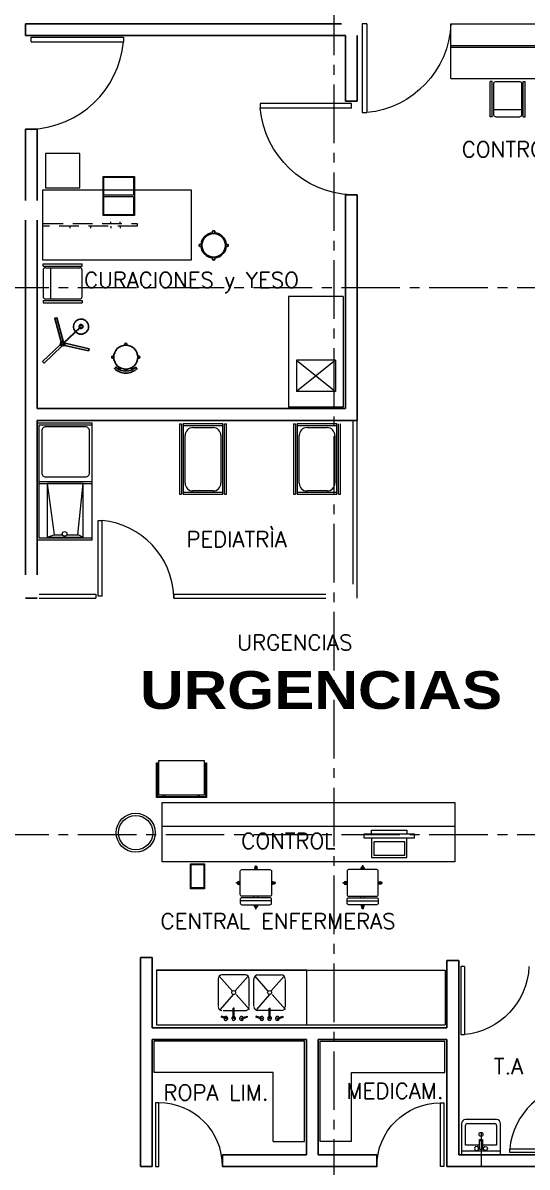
# Model space of a CAD drawing. Header units: millimetres. Extents: x 2523 to 2756, y 378 to 482.
# Drawn here: x 2616.27 to 2622.73, y 459.18 to 473.83 of the extents above; entities that cross this region are included whole.
import ezdxf
from ezdxf.enums import TextEntityAlignment as Align

# ---------------------------------------------------------------- set-up
doc = ezdxf.new("R2010")
doc.units = ezdxf.units.MM
doc.linetypes.add('CENTER2', pattern=[1.125, 0.75, -0.125, 0.125, -0.125])
doc.linetypes.add('HIDDEN', pattern=[0.375, 0.25, -0.125])
doc.layers.add('EJES', color=9, linetype='CENTER2', lineweight=0)
doc.layers.add('MOB', color=161, linetype='Continuous', lineweight=15)
doc.layers.add('MUEBLES', color=8, linetype='Continuous')
doc.styles.add('ROMANS', font='romans.shx')
doc.styles.add('TEXTOS', font='')
doc.styles.get('TEXTOS').set_extended_font_data('Arial Black')

# ---------------------------------------------------------------- blocks, each defined once
blk = doc.blocks.new('SILLA')
for p, q in [((0, 0.198), (0, 0.225)), ((0, 0.225), (0.45, 0.225)), ((0, 0.198), (0.45, 0.198)), ((0, -0.153), (0, 0.153)), ((0.027, 0.18), (0.423, 0.18)), ((0.09, -0.18), (0.09, 0.18)), ((0.45, 0.198), (0.45, 0.225)), ((0.45, -0.153), (0.45, 0.153)), ((0, -0.198), (0, -0.225)), ((0, -0.198), (0.45, -0.198)), ((0, -0.225), (0.45, -0.225)), ((0.027, -0.18), (0.423, -0.18)), ((0.45, -0.198), (0.45, -0.225))]:
    blk.add_line(p, q)
for centre, start, end in [((0.027, 0.153), 90, 180), ((0.423, 0.153), 0, 90), ((0.027, -0.153), 180, 270), ((0.423, -0.153), 270, 0)]:
    blk.add_arc(centre, 0.027, start, end)
blk = doc.blocks.new('PTA')
for p, q in [((-0.97, 0), (-0.97, 0.97)), ((-0.97, 0.97), (-0.92, 0.97)), ((-0.92, 0), (-0.92, 0.97)), ((-0.92, 0), (-0.97, 0))]:
    blk.add_line(p, q)
blk.add_arc((-1.017, -0.043), 1.018, 2.4261, 84.5431)
blk = doc.blocks.new('TRATAMIENTOS PB_XREF$0$charola 01')
for p, q in [((0.39, 0.31), (0.39, 0.29)), ((0.41, 0.31), (0.41, 0.29)), ((0.01, 0.23), (0.03, 0.23)), ((0.01, 0.21), (0.03, 0.21)), ((0.01, -0.21), (0.03, -0.21)), ((0.01, -0.23), (0.03, -0.23)), ((0.39, -0.31), (0.39, -0.29)), ((0.41, -0.31), (0.41, -0.29))]:
    blk.add_line(p, q)
for points in [[(0.01, 0.31), (0.44, 0.31), (0.44, 0.32), (0, 0.32), (0, -0.32), (0.44, -0.32), (0.44, -0.31), (0.01, -0.31)], [(0.03, -0.29), (0.47, -0.29), (0.47, 0.29), (0.03, 0.29)]]:
    blk.add_lwpolyline(points, close=True)
blk = doc.blocks.new('TRATAMIENTOS PB_XREF$0$MAQ-ESC')
for points in [[(-0.092, 0.364), (-0.092, 0.314), (0.558, 0.314), (0.558, 0.364)], [(0.038, 0.095), (0.432, 0.095), (0.432, 0.265), (0.038, 0.265)]]:
    blk.add_lwpolyline(points, close=True)
for points in [[(0.008, 0.364), (0.008, 0.414), (0.458, 0.414), (0.458, 0.364)], [(0.008, 0.314), (0.008, 0.065), (0.458, 0.065), (0.458, 0.314)]]:
    blk.add_lwpolyline(points)
blk = doc.blocks.new('TRATAMIENTOS PB_XREF$0$ruedas silla')
for p, q in [((-0.05, 0.005), (0, 0.005)), ((0, 0.005), (0, -0.005)), ((0, -0.005), (-0.05, -0.005))]:
    blk.add_line(p, q)
for start, end in [(14.4775, 165.5225), (194.4775, 345.5225)]:
    blk.add_arc((-0.031, 0), 0.02, start, end)
blk = doc.blocks.new('TRATAMIENTOS PB_XREF$0$silla giratoria')
for p, q in [((-0.1, -0.2), (-0.1, 0.2)), ((-0.14, 0.025), (-0.16, 0.025)), ((-0.14, -0.025), (-0.16, -0.025))]:
    blk.add_line(p, q)
for points in [[(-0.18, 0.2), (-0.48, 0.2, 0.414214), (-0.5, 0.18), (-0.5, -0.18, 0.414214), (-0.48, -0.2), (-0.18, -0.2, 0.414214), (-0.16, -0.18), (-0.16, 0.18, 0.414214)], [(-0.14, 0.18, -0.414214), (-0.12, 0.2), (-0.07, 0.2, -0.414214), (-0.05, 0.18), (-0.05, -0.18, -0.414214), (-0.07, -0.2), (-0.12, -0.2, -0.414214), (-0.14, -0.18)]]:
    blk.add_lwpolyline(points, format="xyb", close=True)
at = {"xscale": -1, "rotation": 270}
blk.add_blockref('TRATAMIENTOS PB_XREF$0$ruedas silla', (-0.33, 0.25), dxfattribs=at)
at = {"xscale": -1}
blk.add_blockref('TRATAMIENTOS PB_XREF$0$ruedas silla', (-0.55, 0), dxfattribs=at)
blk.add_blockref('TRATAMIENTOS PB_XREF$0$ruedas silla', (0, 0))
at = {"rotation": 270}
blk.add_blockref('TRATAMIENTOS PB_XREF$0$ruedas silla', (-0.33, -0.25), dxfattribs=at)
blk = doc.blocks.new('31080102')
for points in [[(0.013, 0.149), (0.013, 0.175, 1), (-0.013, 0.175), (-0.013, 0.149)], [(-0.149, 0.013), (-0.175, 0.013, 1), (-0.175, -0.013), (-0.149, -0.013)], [(0.149, -0.013), (0.175, -0.013, 1), (0.175, 0.013), (0.149, 0.013)], [(-0.013, -0.149), (-0.013, -0.175, 1), (0.013, -0.175), (0.013, -0.149)]]:
    blk.add_lwpolyline(points, format="xyb")
blk.add_circle((0, 0), 0.15)
for start, end in [(94.4117, 175.5883), (4.4117, 85.5883), (184.4117, 265.5883), (274.4117, 355.5883)]:
    blk.add_arc((0, 0), 0.162, start, end)
blk = doc.blocks.new('31080052')
for p, q in [((-0.087, 0.152), (-0.087, 0.122)), ((-0.075, 0.158), (-0.075, 0.13)), ((-0.013, 0.175), (-0.013, 0.149)), ((0.012, 0.149), (0.012, 0.175)), ((0.075, 0.158), (0.075, 0.13)), ((0.088, 0.152), (0.088, 0.122))]:
    blk.add_line(p, q)
blk.add_lwpolyline([(0.124, 0.124), (0.141, 0.141, 0.414214), (-0.141, 0.141), (-0.124, 0.124, -0.414214)], format="xyb", close=True)
for points in [[(-0.149, 0.012), (-0.163, 0.012, 1), (-0.163, -0.013), (-0.149, -0.013)], [(0.149, 0.012), (0.163, 0.012, -1), (0.163, -0.013), (0.149, -0.013)], [(-0.013, -0.149), (-0.013, -0.163, 1), (0.012, -0.163), (0.012, -0.149)]]:
    blk.add_lwpolyline(points, format="xyb")
blk.add_circle((0, 0), 0.15)
blk = doc.blocks.new('35670106')
for p, q in [((-0.003, 0.005), (0.165, 0.118)), ((0, 0), (0.168, 0.113)), ((-0.02, 0.017), (-0.033, -0.006)), ((0, 0.017), (0.004, 0.01)), ((0.008, 0.005), (0.014, -0.005)), ((0.005, -0.022), (-0.023, -0.023))]:
    blk.add_line(p, q)
for points in [[(-0.02, 0.237), (0, 0.237), (0, 0.017), (-0.02, 0.017)], [(-0.205, -0.144), (-0.216, -0.128), (-0.033, -0.006), (-0.023, -0.023)], [(0.005, -0.022), (0.014, -0.004), (0.206, -0.106), (0.197, -0.124)]]:
    blk.add_lwpolyline(points, close=True)
for centre, radius in [((0.177, 0.123), 0.0131), ((-0.01, -0.003), 0.0102)]:
    blk.add_circle(centre, radius)
for centre, radius, start, end in [((0.177, 0.123), 0.0679, 216.7659, 211.9695), ((0.178, 0.123), 0.0174, 223.7468, 204.9465)]:
    blk.add_arc(centre, radius, start, end)
blk = doc.blocks.new('P10')
blk.add_lwpolyline([(-0.9, 0.9), (-0.95, 0.9), (-0.95, 0), (-0.9, 0)], close=True)
blk.add_arc((-0.9, 0), 0.9, 0, 90)
blk = doc.blocks.new('LAVV')
for p, q in [((0, 0.25), (0, -0.25)), ((0.4, 0.25), (0, 0.25)), ((0.05, 0.25), (0.05, -0.25)), ((0.125, 0.2), (0.375, 0.2)), ((0.125, 0.019), (0.125, 0.2)), ((0.4, 0.175), (0.4, -0.175)), ((0.45, -0.2), (0.45, 0.2)), ((0.125, -0.2), (0.125, -0.019)), ((0, -0.25), (0.4, -0.25)), ((0.375, -0.2), (0.125, -0.2))]:
    blk.add_line(p, q)
for points in [[(0.275, 0), (-0.15, 0)], [(0.181, 0.019), (0.181, -0.019), (0.069, -0.019), (0.069, 0.019), (0.181, 0.019)], [(0.181, 0.019), (0.194, 0.019), (0.194, -0.019), (0.181, -0.019)]]:
    blk.add_lwpolyline(points)
for points in [[(0.093, 0.031), (0.108, 0.05), (0.103, 0.074), (0.081, 0.084), (0.06, 0.074), (0.054, 0.05), (0.069, 0.031)], [(0.093, -0.031), (0.108, -0.05), (0.103, -0.074), (0.081, -0.084), (0.06, -0.074), (0.054, -0.05), (0.069, -0.031)]]:
    blk.add_lwpolyline(points, close=True)
blk.add_circle((0.262, 0), 0.025)
for centre, radius, start, end in [((0.375, 0.175), 0.025, 0, 90), ((0.4, 0.2), 0.05, 0, 90), ((0.375, -0.175), 0.025, 270, 0), ((0.4, -0.2), 0.05, 270, 0)]:
    blk.add_arc(centre, radius, start, end)

msp = doc.modelspace()

# ---------------------------------------------------------------- linework, layer by layer
for p, q in [((2620.3502, 473.8151), (2616.3002, 473.8151)), ((2616.3002, 473.8151), (2616.3002, 473.6651)), ((2620.4002, 473.6651), (2616.3002, 473.6651)), ((2620.4002, 473.6651), (2620.4002, 472.8272)), ((2620.5502, 473.6651), (2620.5502, 472.8272)), ((2616.4502, 472.4651), (2616.3002, 472.4651)), ((2616.4502, 472.4651), (2616.4502, 471.5526)), ((2620.4002, 471.6272), (2620.4002, 468.8901)), ((2620.5502, 471.6272), (2620.5502, 468.7401)), ((2616.4502, 471.3026), (2616.4502, 468.8901)), ((2620.4002, 468.8901), (2616.4502, 468.8901)), ((2620.5502, 468.7401), (2616.4502, 468.7401)), ((2616.4502, 468.7401), (2616.4502, 466.7651)), ((2618.2002, 466.5151), (2618.2002, 466.4651)), ((2618.2002, 466.5151), (2618.2002, 466.4651)), ((2618.2002, 466.5151), (2618.2002, 466.4651)), ((2617.9252, 461.8651), (2617.7752, 461.8651)), ((2617.7752, 459.1901), (2617.7752, 461.8651)), ((2617.7752, 459.1901), (2617.7752, 461.8651)), ((2617.7752, 461.8651), (2617.9252, 461.8651)), ((2617.9252, 460.9651), (2617.9252, 461.8651)), ((2617.9252, 461.8651), (2617.9252, 460.9651)), ((2621.7002, 460.9651), (2621.7002, 461.8251)), ((2621.7002, 460.9651), (2621.7002, 461.8251)), ((2621.7002, 461.8251), (2621.8502, 461.8251)), ((2621.8502, 459.3401), (2621.8502, 461.8251)), ((2621.8502, 461.8251), (2621.8502, 459.3401)), ((2617.9252, 460.9651), (2621.7002, 460.9651)), ((2617.9252, 459.1901), (2617.9252, 460.8151)), ((2619.9002, 460.8151), (2617.9252, 460.8151)), ((2619.9002, 460.8151), (2617.9252, 460.8151)), ((2617.9252, 460.8151), (2617.9252, 459.1901)), ((2619.9002, 459.4901), (2619.9002, 460.8151)), ((2619.9002, 459.3401), (2619.9002, 460.8151)), ((2621.7002, 460.8151), (2620.0502, 460.8151)), ((2620.0502, 459.4901), (2620.0502, 460.8151)), ((2620.0502, 460.8151), (2620.0502, 459.3401)), ((2621.7002, 459.1901), (2621.7002, 460.8151)), ((2621.7002, 459.1901), (2621.7002, 460.8151)), ((2618.8252, 459.3401), (2619.8252, 459.3401)), ((2618.8252, 459.1901), (2618.8252, 459.3401)), ((2618.8252, 459.3401), (2619.9002, 459.3401)), ((2620.0502, 459.3401), (2620.8002, 459.3401)), ((2620.8002, 459.3401), (2620.1252, 459.3401)), ((2627.1752, 459.3401), (2621.8502, 459.3401)), ((2617.9252, 459.1901), (2617.7752, 459.1901)), ((2618.8252, 459.1901), (2619.8252, 459.1901)), ((2627.1752, 459.1901), (2621.7002, 459.1901))]:
    msp.add_line(p, q)
for points in [[(2620.4002, 472.8272), (2620.5502, 472.8272)], [(2616.3002, 472.4651), (2616.3002, 471.5526)], [(2620.4002, 471.6272), (2620.5502, 471.6272)], [(2616.3002, 471.3026), (2616.3002, 466.7651)], [(2616.3002, 466.4651), (2616.4502, 466.4651)], [(2618.8252, 459.1901), (2620.8002, 459.1901), (2620.8002, 459.3401)], [(2618.8252, 459.1901), (2618.8252, 459.3401)]]:
    msp.add_lwpolyline(points)
at = {"layer": 'EJES'}
for p, q in [((2620.2502, 482.0389), (2620.2502, 431.5828)), ((2603.4731, 470.4401), (2633.8724, 470.4401)), ((2603.4731, 463.4401), (2633.8724, 463.4401))]:
    msp.add_line(p, q, dxfattribs=at)
at = {"layer": 'MOB'}
for p, q in [((2621.7502, 473.1151), (2621.7502, 473.8151)), ((2621.7502, 473.8151), (2624.7752, 473.8151)), ((2621.7502, 473.5401), (2624.8252, 473.5401)), ((2621.7502, 473.5151), (2624.8252, 473.5151)), ((2621.7502, 473.1151), (2624.8252, 473.1151)), ((2617.2966, 471.8622), (2617.6966, 471.8622)), ((2617.2966, 471.3622), (2617.2966, 471.8622)), ((2617.6966, 471.8622), (2617.6966, 471.3622)), ((2617.3066, 471.8522), (2617.6866, 471.8522)), ((2617.3066, 471.6222), (2617.3066, 471.8522)), ((2617.6866, 471.8522), (2617.6866, 471.6222)), ((2617.6866, 471.6222), (2617.3066, 471.6222)), ((2617.6866, 471.6022), (2617.3066, 471.6022)), ((2617.3066, 471.3722), (2617.3066, 471.6022)), ((2617.6866, 471.6022), (2617.6866, 471.3722)), ((2617.6966, 471.6222), (2617.6969, 471.6222)), ((2617.6966, 471.6022), (2617.6969, 471.6022)), ((2617.6966, 471.3622), (2617.2966, 471.3622)), ((2617.6866, 471.3722), (2617.3066, 471.3722)), ((2617.3963, 471.2592), (2617.3963, 471.2823)), ((2617.5133, 471.2592), (2617.5133, 471.2823)), ((2616.8707, 471.2242), (2616.8707, 471.201)), ((2617.1335, 471.2242), (2617.1335, 471.201)), ((2617.3963, 471.2242), (2617.3963, 471.201)), ((2617.5133, 471.2242), (2617.5133, 471.201)), ((2617.7335, 471.2592), (2617.7335, 471.2242)), ((2616.526, 470.7436), (2617.026, 470.7436)), ((2616.526, 470.7136), (2616.526, 470.7436)), ((2616.526, 470.7136), (2617.026, 470.7136)), ((2616.556, 470.6936), (2616.996, 470.6936)), ((2616.626, 470.2936), (2616.626, 470.6936)), ((2617.026, 470.7136), (2617.026, 470.7436)), ((2616.526, 470.6636), (2616.526, 470.3236)), ((2617.026, 470.3236), (2617.026, 470.6636)), ((2616.526, 470.2736), (2617.026, 470.2736)), ((2616.526, 470.2736), (2616.526, 470.2436)), ((2616.556, 470.2936), (2616.996, 470.2936)), ((2617.026, 470.2736), (2617.026, 470.2436)), ((2619.6706, 470.3276), (2619.6706, 468.9103)), ((2620.3706, 470.3276), (2619.6706, 470.3276)), ((2620.3706, 470.3276), (2620.3706, 468.9103)), ((2616.526, 470.2436), (2617.026, 470.2436)), ((2620.2706, 469.5103), (2619.7706, 469.1103)), ((2619.7706, 469.5103), (2620.2706, 469.1103)), ((2619.7706, 469.5103), (2619.7706, 469.1103)), ((2620.2706, 469.5103), (2619.7706, 469.5103)), ((2620.2706, 469.5103), (2620.2706, 469.1103)), ((2620.2706, 469.1103), (2619.7706, 469.1103)), ((2616.4502, 467.2069), (2616.4502, 468.7069)), ((2616.4502, 468.7069), (2617.1502, 468.7069)), ((2616.4752, 467.2319), (2616.4752, 468.6819)), ((2616.4752, 468.6819), (2617.1502, 468.6819)), ((2617.1502, 468.7069), (2617.1502, 467.2069)), ((2618.2753, 468.695), (2618.2753, 467.795)), ((2618.2753, 468.695), (2618.3003, 468.695)), ((2618.3003, 468.695), (2618.3003, 467.795)), ((2618.8303, 468.695), (2618.3203, 468.695)), ((2618.3203, 468.695), (2618.3203, 468.67)), ((2618.8303, 468.67), (2618.3203, 468.67)), ((2618.3203, 468.67), (2618.3203, 467.82)), ((2618.4463, 468.647), (2618.7035, 468.647)), ((2618.8303, 468.67), (2618.8303, 468.695)), ((2618.8303, 467.82), (2618.8303, 468.67)), ((2618.8503, 467.795), (2618.8503, 468.695)), ((2618.8503, 468.695), (2618.8753, 468.695)), ((2618.8753, 467.795), (2618.8753, 468.695)), ((2619.7361, 468.695), (2619.7361, 467.795)), ((2619.7361, 468.695), (2619.7611, 468.695)), ((2619.7611, 468.695), (2619.7611, 467.795)), ((2620.2911, 468.695), (2619.7811, 468.695)), ((2619.7811, 468.695), (2619.7811, 468.67)), ((2620.2911, 468.67), (2619.7811, 468.67)), ((2619.7811, 468.67), (2619.7811, 467.82)), ((2619.9072, 468.647), (2620.1644, 468.647)), ((2620.2911, 468.67), (2620.2911, 468.695)), ((2620.2911, 467.82), (2620.2911, 468.67)), ((2620.3111, 467.795), (2620.3111, 468.695)), ((2620.3361, 467.795), (2620.3361, 468.695)), ((2620.5002, 466.6418), (2620.5002, 468.7401)), ((2620.5502, 466.4651), (2620.5502, 468.7401)), ((2618.3463, 467.9365), (2618.3463, 468.547)), ((2618.8035, 468.547), (2618.8035, 467.9365)), ((2619.8072, 467.9365), (2619.8072, 468.547)), ((2620.2644, 468.547), (2620.2644, 467.9365)), ((2616.4752, 467.9569), (2617.1502, 467.9569)), ((2616.4752, 467.9329), (2617.1502, 467.9329)), ((2618.2753, 467.795), (2618.3003, 467.795)), ((2618.3203, 467.82), (2618.8303, 467.82)), ((2618.3203, 467.82), (2618.3203, 467.795)), ((2618.3203, 467.795), (2618.8303, 467.795)), ((2618.7035, 467.8365), (2618.4463, 467.8365)), ((2618.8303, 467.795), (2618.8303, 467.82)), ((2618.8503, 467.795), (2618.8753, 467.795)), ((2619.7361, 467.795), (2619.7611, 467.795)), ((2619.7811, 467.82), (2620.2911, 467.82)), ((2619.7811, 467.82), (2619.7811, 467.795)), ((2619.7811, 467.795), (2620.2911, 467.795)), ((2620.1644, 467.8365), (2619.9072, 467.8365)), ((2620.2911, 467.795), (2620.2911, 467.82)), ((2620.3111, 467.795), (2620.3361, 467.795)), ((2617.1502, 467.2069), (2616.4502, 467.2069)), ((2617.1502, 467.2319), (2616.4752, 467.2319)), ((2616.5802, 467.2469), (2616.6702, 467.2769)), ((2617.0402, 467.2469), (2616.9702, 467.2769)), ((2616.4752, 466.5151), (2617.2002, 466.5151)), ((2616.4752, 466.4651), (2617.2002, 466.4651)), ((2617.2002, 466.5151), (2617.2002, 466.4651)), ((2618.2002, 466.5151), (2620.1502, 466.5151)), ((2618.2002, 466.4651), (2620.1502, 466.4651)), ((2618.0502, 463.5451), (2621.8002, 463.5451)), ((2617.9795, 461.703), (2621.6785, 461.703)), ((2619.1177, 461.6419), (2618.8177, 461.6419)), ((2619.2777, 461.6419), (2619.5777, 461.6419)), ((2621.6785, 461.703), (2621.6785, 461.003)), ((2618.7677, 461.5919), (2618.7677, 461.2419)), ((2619.1677, 461.2419), (2619.1677, 461.5919)), ((2619.2277, 461.2419), (2619.2277, 461.5919)), ((2619.6277, 461.5856), (2619.6277, 461.2356)), ((2618.8342, 461.1856), (2619.1342, 461.1856)), ((2619.5777, 461.1856), (2619.2777, 461.1856)), ((2617.9795, 461.003), (2621.6785, 461.003)), ((2619.8752, 460.7956), (2617.9502, 460.7956)), ((2617.9502, 460.3956), (2617.9502, 460.7956)), ((2619.8752, 459.5122), (2619.8752, 460.7956)), ((2620.0752, 460.7956), (2621.6715, 460.7956)), ((2620.0752, 459.5122), (2620.0752, 460.7956)), ((2621.6715, 460.3956), (2621.6715, 460.7956)), ((2619.4752, 460.3956), (2617.9502, 460.3956)), ((2619.4752, 459.5122), (2619.4752, 460.3956)), ((2620.4752, 460.3956), (2621.6715, 460.3956)), ((2620.4752, 459.5122), (2620.4752, 460.3956)), ((2619.4752, 459.5122), (2619.8752, 459.5122)), ((2620.4752, 459.5122), (2620.0752, 459.5122))]:
    msp.add_line(p, q, dxfattribs=at)
at = {"layer": 'MOB', "linetype": 'HIDDEN'}
for p, q in [((2616.5335, 471.2592), (2617.7335, 471.2592)), ((2617.7335, 471.2242), (2616.5335, 471.2242))]:
    msp.add_line(p, q, dxfattribs=at)
at = {"layer": 'MOB'}
for points in [[(2616.9985, 472.1576), (2616.5585, 472.1576), (2616.5585, 471.7176), (2616.9985, 471.7176)], [(2618.4225, 470.7917), (2616.5225, 470.7917), (2616.5225, 471.6917), (2618.4225, 471.6917)], [(2616.5802, 467.9329), (2616.5802, 467.2469), (2617.0402, 467.2469), (2617.0402, 467.9329)], [(2618.0502, 463.0901), (2618.0502, 463.8501), (2621.8002, 463.8501), (2621.8002, 463.0901)], [(2618.594, 463.0663), (2618.594, 462.7463), (2618.414, 462.7463), (2618.414, 463.0663)], [(2618.584, 463.0563), (2618.584, 462.7563), (2618.424, 462.7563), (2618.424, 463.0563)], [(2619.9045, 461.703), (2617.9795, 461.703), (2617.9795, 461.003), (2619.9045, 461.003)], [(2617.9795, 461.003), (2619.9045, 461.003), (2619.9045, 461.703), (2617.9795, 461.703)]]:
    msp.add_lwpolyline(points, close=True, dxfattribs=at)
for points in [[(2620.3706, 468.9103), (2619.6706, 468.9103)], [(2616.5802, 467.9329), (2616.6702, 467.2769), (2616.7744, 467.2769)], [(2616.831, 467.2769), (2616.9702, 467.2769), (2617.0402, 467.9329)], [(2618.7823, 461.6272), (2618.9512, 461.4356)], [(2618.9842, 461.4356), (2619.153, 461.6272)], [(2619.4112, 461.4356), (2619.2423, 461.6272)], [(2619.613, 461.6272), (2619.4442, 461.4356)], [(2618.7989, 461.2003), (2618.9677, 461.3919)], [(2619.0007, 461.3919), (2619.1696, 461.2003)], [(2619.4277, 461.3919), (2619.2589, 461.2003)], [(2619.6296, 461.2003), (2619.4607, 461.3919)], [(2618.9746, 461.2177), (2618.9621, 461.2177)], [(2618.9621, 461.0856), (2618.9621, 461.2177)], [(2618.9746, 461.0856), (2618.9746, 461.2177)], [(2619.4208, 461.2177), (2619.4333, 461.2177)], [(2619.4208, 461.0856), (2619.4208, 461.2177)], [(2619.4333, 461.0856), (2619.4333, 461.2177)], [(2618.8132, 461.1146), (2618.8092, 461.1027)], [(2618.8842, 461.0777), (2618.8092, 461.1027)], [(2618.8882, 461.0896), (2618.8132, 461.1146)], [(2618.8716, 461.0896), (2618.8677, 461.0777)], [(2618.9746, 461.0856), (2618.9621, 461.0856)], [(2619.0637, 461.0896), (2619.1387, 461.1146)], [(2619.0637, 461.0896), (2619.0677, 461.0777)], [(2619.0677, 461.0777), (2619.1427, 461.1027)], [(2619.1387, 461.1146), (2619.1427, 461.1027)], [(2619.2566, 461.1146), (2619.2527, 461.1027)], [(2619.3277, 461.0777), (2619.2527, 461.1027)], [(2619.3316, 461.0896), (2619.2566, 461.1146)], [(2619.3316, 461.0896), (2619.3277, 461.0777)], [(2619.4208, 461.0856), (2619.4333, 461.0856)], [(2619.5237, 461.0896), (2619.5987, 461.1146)], [(2619.5237, 461.0896), (2619.5277, 461.0777)], [(2619.5277, 461.0777), (2619.6027, 461.1027)], [(2619.5987, 461.1146), (2619.6027, 461.1027)]]:
    msp.add_lwpolyline(points, dxfattribs=at)
msp.add_lwpolyline([(2616.5102, 468.6069), (2616.5102, 468.0669, 0.4142136), (2616.5602, 468.0169), (2617.0702, 468.0169, 0.4142136), (2617.1202, 468.0669), (2617.1202, 468.6069, 0.4142136), (2617.0702, 468.6569), (2616.5602, 468.6569, 0.4142136)], format="xyb", close=True, dxfattribs=at)
for centre, radius in [((2616.8027, 467.2869), 0.03), ((2617.7132, 463.4628), 0.25), ((2617.7132, 463.4628), 0.22), ((2618.9677, 461.4169), 0.025), ((2619.4277, 461.4169), 0.025)]:
    msp.add_circle(centre, radius, dxfattribs=at)
for centre, radius, start, end in [((2616.556, 470.6636), 0.03, 90, 180), ((2616.996, 470.6636), 0.03, 0, 90), ((2616.556, 470.3236), 0.03, 180, 270), ((2616.996, 470.3236), 0.03, 270, 0), ((2618.4463, 468.547), 0.1, 90, 180), ((2618.7035, 468.547), 0.1, 0, 90), ((2619.9072, 468.547), 0.1, 90, 180), ((2620.1644, 468.547), 0.1, 0, 90), ((2618.4463, 467.9365), 0.1, 180, 270), ((2618.7035, 467.9365), 0.1, 270, 0), ((2619.9072, 467.9365), 0.1, 180, 270), ((2620.1644, 467.9365), 0.1, 270, 0), ((2618.8177, 461.5919), 0.05, 90, 180), ((2619.1177, 461.5919), 0.05, 0, 90), ((2619.2777, 461.5919), 0.05, 90, 180), ((2619.5777, 461.5919), 0.05, 0, 90), ((2618.8177, 461.2356), 0.05, 180, 270), ((2619.1177, 461.2356), 0.05, 270, 0), ((2619.2777, 461.2356), 0.05, 180, 270), ((2619.5777, 461.2356), 0.05, 270, 0), ((2618.8677, 461.0856), 0.025, 179.05852, 150.06301), ((2618.9677, 461.0856), 0.025, 102.94285, 73.97713), ((2619.0677, 461.0856), 0.025, 29.93699, 0.94148), ((2619.3277, 461.0856), 0.025, 179.05852, 150.06301), ((2619.4277, 461.0856), 0.025, 106.02287, 77.05715), ((2619.5277, 461.0856), 0.025, 29.93699, 0.94148)]:
    msp.add_arc(centre, radius, start, end, dxfattribs=at)

# ---------------------------------------------------------------- block references
for name, p, xscale, yscale, zscale in [('PTA', (2621.7502, 473.8151), 1.169999999925494, -1.169999999925494, 1.169999999925494), ('PTA', (2622.7502, 461.7501), 0.8982122540473938, -0.8982122540473938, 0.8982122540473938), ('P10', (2618.8252, 459.1901), 0.9060479998588562, 0.9060479998588562, 0.9060479998588562), ('P10', (2620.8002, 459.1901), -0.9060479998588562, 0.9060479998588562, 0.9060480000000002)]:
    msp.add_blockref(name, p, dxfattribs=dict(at, xscale=xscale, yscale=yscale, zscale=zscale))
for p, xscale, yscale, zscale, rotation in [((2616.3752, 472.4651), -1.217633958440274, -1.217633958440274, 1.217633958363307, 90), ((2620.4752, 471.6272), 1.204723862931132, -1.204723862931132, 1.204723862931132, 270), ((2618.2002, 466.4901), -0.9962925803847611, -0.9962925803847611, 0.9962925804352192, 180), ((2623.3752, 460.2401), -0.8982122540473938, -0.8982122540473938, 0.8982122540418813, 270)]:
    msp.add_blockref('PTA', p, dxfattribs=dict(at, xscale=xscale, yscale=yscale, zscale=zscale, rotation=rotation))
at = {"layer": 'MOB', "xscale": -1}
for name, p, rotation in [('SILLA', (2622.4782, 472.6271), 270), ('TRATAMIENTOS PB_XREF$0$charola 01', (2618.3011, 463.9152), 270), ('TRATAMIENTOS PB_XREF$0$silla giratoria', (2619.2526, 462.4901), 90)]:
    msp.add_blockref(name, p, dxfattribs=dict(at, rotation=rotation))
at = {"layer": 'MOB'}
msp.add_blockref('TRATAMIENTOS PB_XREF$0$MAQ-ESC', (2620.7269, 463.0815), dxfattribs=at)
for name, p, rotation in [('TRATAMIENTOS PB_XREF$0$silla giratoria', (2620.62, 462.4901), 270), ('LAVV', (2622.1363, 459.3401), 90)]:
    msp.add_blockref(name, p, dxfattribs=dict(at, rotation=rotation))
at = {"layer": 'MUEBLES'}
for name, p, xscale, yscale, zscale, rotation in [('31080102', (2618.7117, 470.9801), -0.9976205443963408, 0.9976205443963408, 0.9976205445930446, 180), ('35670106', (2616.7861, 469.733), -1.426033086002728, 1.426033085677773, 1.426033085796501, 257.131158377834), ('31080052', (2617.5858, 469.549), -1.029511525295675, 1.029511525295675, 1.029511525134378, 180)]:
    msp.add_blockref(name, p, dxfattribs=dict(at, xscale=xscale, yscale=yscale, zscale=zscale, rotation=rotation))

# ---------------------------------------------------------------- texts
at = {"style": 'ROMANS'}
for s, p in [('CONTROL', (2622.4949, 472.2092)), ('PEDIATRÌA', (2619.0048, 467.2519)), ('T.A', (2622.4886, 460.4719))]:
    msp.add_text(s, height=0.2, dxfattribs=at).set_placement(p, align=Align.MIDDLE)
for s, p in [('CURACIONES y YESO', (2617.0508, 470.4376)), ('URGENCIAS', (2619.0142, 465.7971)), ('CONTROL', (2619.0654, 463.2565)), ('CENTRAL ENFERMERAS', (2618.0321, 462.2306)), ('ROPA LIM.', (2618.07, 460.0371)), ('MEDICAM.', (2620.4141, 460.0578))]:
    msp.add_text(s, height=0.2, dxfattribs=at).set_placement(p)
at = {"ltscale": 3, "insert": (2620.0878, 465.2854), "char_height": 0.48341, "width": 4.728405, "attachment_point": 5, "style": 'TEXTOS'}
msp.add_mtext('URGENCIAS', dxfattribs=at)

doc.saveas('drawing.dxf')
